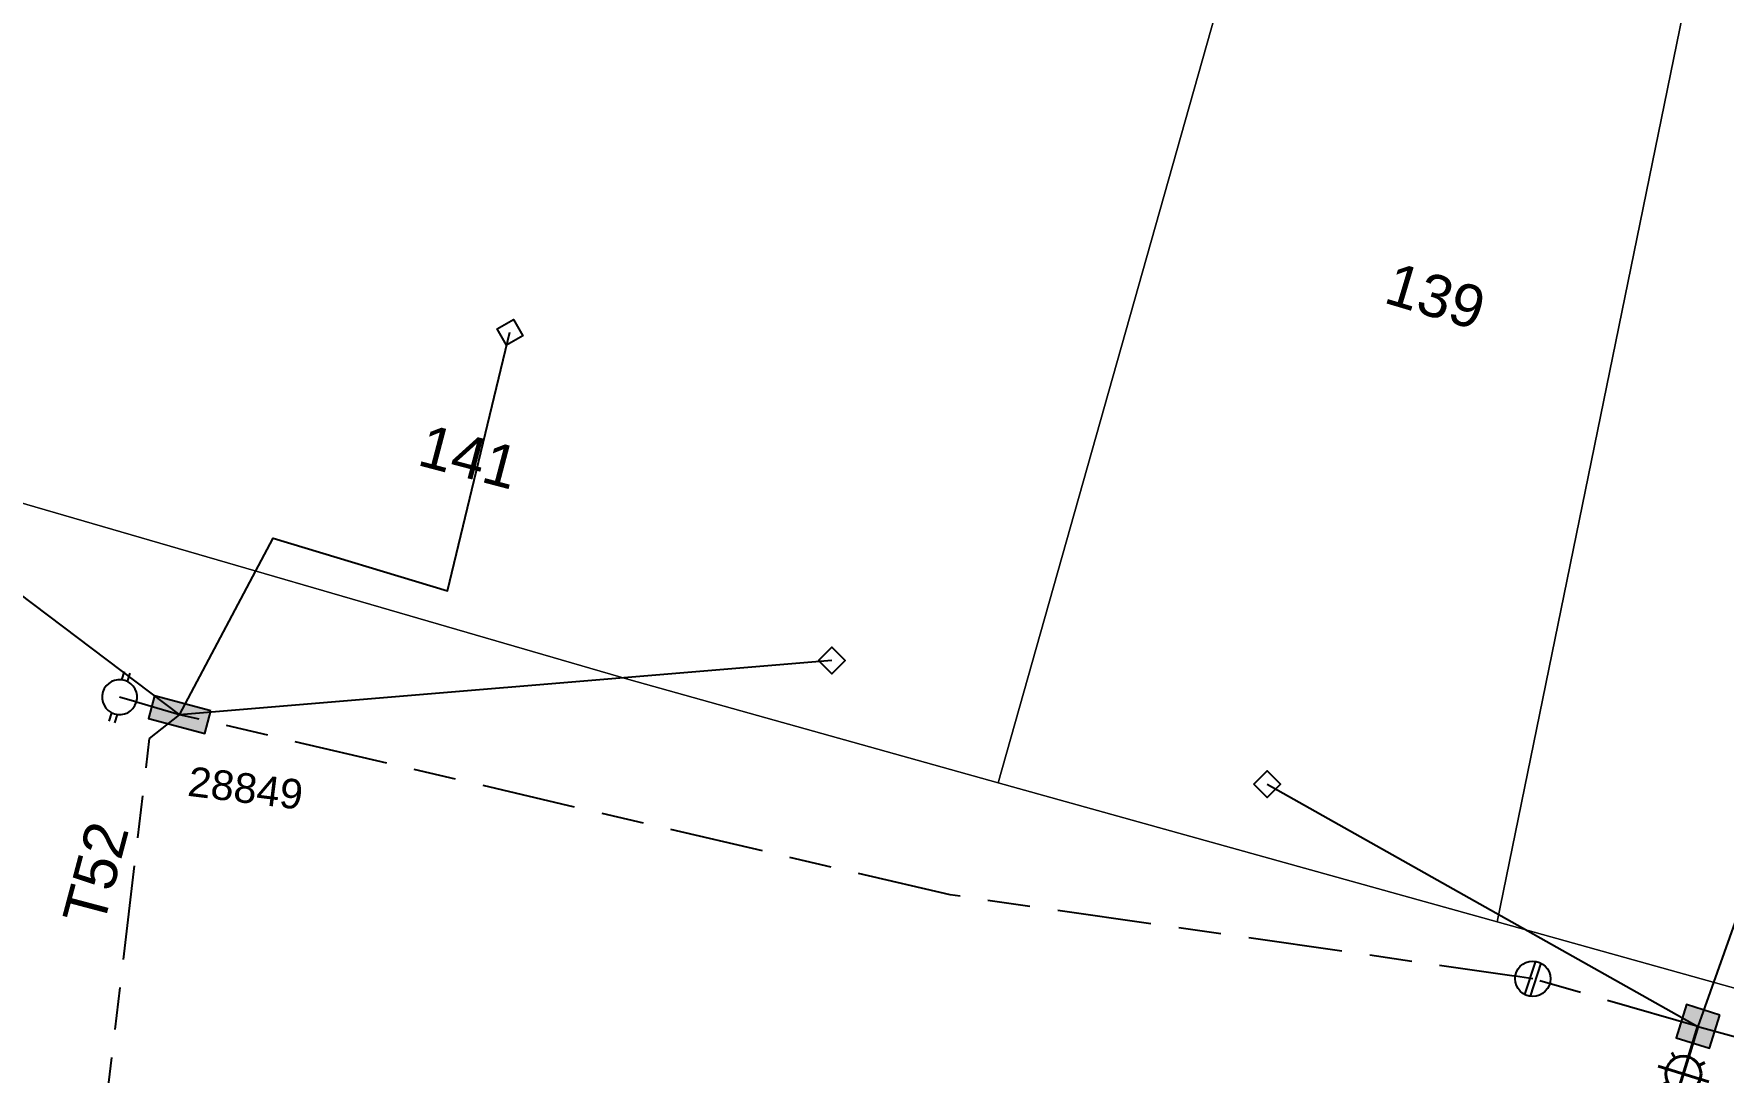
# Model space of a CAD drawing. Header units: metres. Extents: x 287062 to 288920, y 6261941 to 6263050.
# Drawn here: x 287833.4 to 287905.2, y 6262511.6 to 6262555.7 of the extents above; entities that cross this region are included whole.
import ezdxf
from ezdxf.enums import TextEntityAlignment as Align

# ---------------------------------------------------------------- set-up
doc = ezdxf.new("R2010")
doc.units = ezdxf.units.M
doc.linetypes.add('Cable Exist UG', pattern=[8.2, 4, -1.2, 1.8, -1.2])
doc.layers.get('0').update_dxf_attribs({"color": 6})
doc.layers.add('Cadastre Land Parcels_SP_EXT', color=9, linetype='Continuous', lineweight=5)
doc.layers.add('Cadastre Roads_SP_EXT', color=9, linetype='Continuous', lineweight=5)
for name, color, linetype in [('Equip_LV_EXT', 7, 'Continuous'), ('Equip_SP_SL_EXT', 7, 'Continuous'), ('Mains_LV_EXT', 7, 'Continuous'), ('Services_SP_EXT', 7, 'Continuous'), ('SupportsUG_SP_LV_EXT', 7, 'Continuous'), ('SupportsUG_SP_LV_SL_EXT', 7, 'Continuous')]:
    doc.layers.add(name, color=color, linetype=linetype)
doc.styles.add('COLUMN_LABEL', font='arial.ttf')
doc.styles.add('iecARIAL', font='arial.ttf', dxfattribs={"height": 2})
doc.styles.add('POLE_LABEL', font='arial.ttf')
doc.styles.get("Standard").update_dxf_attribs({"font": 'arial.ttf'})

# ---------------------------------------------------------------- blocks, each defined once
blk = doc.blocks.new('COLUMN_EXT')
blk.add_hatch(color=256).paths.add_polyline_path([(-1.49, 1.48), (-1.49, -1.49), (1.48, -1.49), (1.48, 1.48)])
blk.add_lwpolyline([(-1.49, -1.49), (1.48, -1.49), (1.48, 1.48), (-1.49, 1.48)], close=True)
for tag, height, style, flags, p in [('ASSET_NUM', 2.5, 'COLUMN_LABEL', 8, (2, 2)), ('STRUCTURE_PLANT_NUMBER', 0.2, 'POLE_LABEL', 9, (1.81, 0.03)), ('STREET_CODE', 0.2, 'COLUMN_LABEL', 9, (1.81, -0.2))]:
    blk.add_attdef(tag, text='', height=height, dxfattribs=dict(style=style, flags=flags)).set_placement(p, align=Align.MIDDLE_LEFT)
at = {"flags": 9}
for tag, p in [('COLUMN_TYPE', (1.81, -0.4)), ('OWNED_BY', (1.81, -0.6)), ('STATE', (1.81, -0.8)), ('USAGE', (1.81, -1)), ('LEGEND', (1.81, -1.2)), ('LOCATION', (1.81, -1.4)), ('STREETNAME', (1.81, -1.6)), ('SUBURB', (1.81, -1.8)), ('NOTES', (1.81, -2))]:
    blk.add_attdef(tag, text='', height=0.2, dxfattribs=at).set_placement(p, align=Align.MIDDLE_LEFT)
at = {"flags": 1}
blk.add_attdef('Z', (1.81, -2.35), '', height=0.2, dxfattribs=at)
blk = doc.blocks.new('PILLAR_EXT')
blk.add_hatch(color=256).paths.add_polyline_path([(-2.475, 0.99), (-2.475, -0.99), (2.475, -0.99), (2.475, 0.99)])
blk.add_lwpolyline([(-2.475, -0.99), (2.475, -0.99), (2.475, 0.99), (-2.475, 0.99)], close=True)
at = {"style": 'iecARIAL', "flags": 8}
blk.add_attdef('ASSET_NUM', (1.5, 3.5), '', height=2.5, dxfattribs=at)
for tag, p, flags in [('OWNED_BY', (0, -0.2), 9), ('STATE', (0, -0.4), 9), ('SUPPORT_TYPE', (0, -0.6), 9), ('USAGE', (0, -0.8), 9), ('LEGEND', (0, -1), 9), ('LOCATION', (0, -1.2), 9), ('NOTES', (0, -1.4), 9), ('PARENT', (0, -1.6), 9), ('STREETNAME', (0, -1.8), 9), ('SUBURB', (0, -2), 1)]:
    blk.add_attdef(tag, p, '', height=0.2, dxfattribs=dict(flags=flags))
blk = doc.blocks.new('SL_LANTERN_EXT')
at = {"lineweight": 40}
for p, q in [((0, 1.97), (0, 6.47)), ((-1.46, 5.68), (-1.06, 5.28)), ((1.46, 5.68), (1.06, 5.28)), ((-2.25, 4.22), (2.25, 4.22)), ((-1.46, 2.76), (-1.06, 3.16)), ((1.46, 2.76), (1.06, 3.16)), ((0, 0), (0, 2.72))]:
    blk.add_line(p, q, dxfattribs=at)
blk.add_circle((0, 4.22), 1.5, dxfattribs=at)
at = {"style": 'iecARIAL', "flags": 8}
blk.add_attdef('ASSET_NUM', (1.5, 1.5), '', height=2.5, dxfattribs=at)
for tag, p, height, flags in [('CONSTRUCTED_VOLTAGE', (0.98, -0.65), 0.2, 9), ('CONTROL_TYPE', (0.98, -0.85), 0.2, 9), ('LANTERN_PURPOSE', (0.98, -1.05), 0.2, 9), ('LANTERN_TYPE', (0.98, -1.25), 0.2, 9), ('NO_PHASES', (0.98, -1.45), 0.2, 9), ('LNUMBER', (2.18, -3.25), 2.5, 8), ('OPERATING_VOLTAGE', (0.98, -1.65), 0.2, 9), ('ORIENTATION', (0.98, -1.85), 0.2, 9), ('OWNED_BY', (0.98, -2.05), 0.2, 9), ('STATE', (0.98, -2.25), 0.2, 9), ('USAGE', (0.98, -2.45), 0.2, 9), ('CEXIST', (0.98, -2.65), 0.2, 9), ('CNEW', (0.98, -2.85), 0.2, 9), ('CNUMBER', (0.98, -3.05), 0.2, 9), ('CREMOVE', (0.98, -3.25), 0.2, 9), ('CREPLACE', (0.98, -3.45), 0.2, 9), ('LKINGHEIGHT', (0.98, -3.65), 0.2, 9), ('LBRACKET', (0.98, -3.85), 0.2, 9), ('LBRACKETVOCAB', (0.98, -4.05), 0.2, 9), ('LCATEGORY', (0.98, -4.25), 0.2, 9), ('LCHARGE1', (0.98, -4.45), 0.2, 9), ('LCHARGE1PERCENT', (0.98, -4.65), 0.2, 9), ('LCHARGE2', (0.98, -4.85), 0.2, 9), ('LCHARGE2PERCENT', (0.98, -5.05), 0.2, 9), ('LCHARGE3', (0.98, -5.25), 0.2, 9), ('LCHARGE3PERCENT', (0.98, -5.45), 0.2, 9), ('LEXIST', (0.98, -5.65), 0.2, 9), ('LLAMP', (0.98, -5.85), 0.2, 9), ('LLAMPVOCAB', (0.98, -6.05), 0.2, 9), ('LMAST', (0.98, -6.25), 0.2, 9), ('LMASTVOCAB', (0.98, -6.45), 0.2, 9), ('LNEW', (0.98, -6.65), 0.2, 9), ('LANTNUMBER', (0.98, -6.85), 0.2, 9), ('LOUTREACH', (0.98, -7.25), 0.2, 9), ('LOUTREACHVOCAB', (0.98, -7.45), 0.2, 9), ('LRATECODE', (0.98, -7.65), 0.2, 9), ('LREMOVE', (0.98, -7.85), 0.2, 9), ('LREPLACE', (0.98, -8.05), 0.2, 9), ('LTYPE', (0.98, -8.25), 0.2, 9), ('LTYPEVOCAB', (0.98, -8.45), 0.2, 9), ('LEGEND', (0.98, -8.65), 0.2, 9), ('STREETNAME', (0.98, -9.25), 0.2, 9), ('SUBURB', (0.98, -9.45), 0.2, 1), ('LOCATION', (0.98, -8.85), 0.2, 9), ('NOTES', (0.98, -9.05), 0.2, 9)]:
    blk.add_attdef(tag, p, '', height=height, dxfattribs=dict(flags=flags))
blk = doc.blocks.new('CCP_EXT')
at = {"flags": 9}
for tag, p in [('USAGE', (0, -1.2)), ('LEGEND', (0, -1.4)), ('STATE', (0, -1.8)), ('LIFE_SUPPORT', (0, -1.6)), ('NOTES', (0, -2))]:
    blk.add_attdef(tag, text='', height=0.2, dxfattribs=at).set_placement(p, align=Align.MIDDLE_LEFT)
blk.add_wipeout([(0, 0.566), (0.566, 0), (0, -0.566), (-0.566, 0)])
blk.add_lwpolyline([(-0.566, 0), (0, 0.566), (0.566, 0), (0, -0.566), (-0.566, 0)])
at = {"flags": 1}
blk.add_attdef('Z', (0, 0), '', height=0.2, dxfattribs=at)
at = {"flags": 9}
for tag, p in [('CCP_TYPE', (0, 0)), ('OPERATING_VOLTAGE', (0, -0.6)), ('ORIENTATION', (0, -0.8)), ('CONSTRUCTED_VOLTAGE', (0, -0.2)), ('NO_PHASES', (0, -0.4)), ('OWNED_BY', (0, -1))]:
    blk.add_attdef(tag, text='', height=0.2, dxfattribs=at).set_placement(p, align=Align.MIDDLE_LEFT)
blk = doc.blocks.new('LV_UG_LINKS_OPEN_EXT')
for p, q in [((-0.25, 1.47), (-0.25, 2.22)), ((0.25, 1.47), (0.25, 2.22)), ((-0.25, -1.47), (-0.25, -2.22)), ((0.25, -1.47), (0.25, -2.22))]:
    blk.add_line(p, q)
at = {"flags": 9}
for tag, p in [('ACTUAL_STATUS', (0, 0)), ('CONSTRUCTED_VOLTAGE', (0, -0.2)), ('OPERATING_VOLTAGE', (0, -0.6)), ('ORIENTATION', (0, -0.8)), ('STATE', (0, -1)), ('SWITCH_TYPE', (0, -1.2)), ('NO_PHASES', (0, -0.4)), ('USAGE', (0, -1.4)), ('NOTES', (0, -1.6))]:
    blk.add_attdef(tag, text='', height=0.2, dxfattribs=at).set_placement(p, align=Align.MIDDLE_LEFT)
at = {"flags": 1}
blk.add_attdef('Z', (0, 0), '', height=0.2, dxfattribs=at)
blk.add_wipeout([(-0.25, 1.47), (-0.43, 1.43), (-0.61, 1.36), (-0.77, 1.28), (-0.93, 1.17), (-1.07, 1.05), (-1.19, 0.9), (-1.29, 0.75), (-1.38, 0.58), (-1.44, 0.4), (-1.48, 0.22), (-1.49, 0.03), (-1.49, -0.16), (-1.45, -0.34), (-1.4, -0.52), (-1.32, -0.69), (-1.23, -0.85), (-1.11, -1), (-0.98, -1.13), (-0.83, -1.24), (-0.66, -1.34), (-0.49, -1.41), (-0.31, -1.46), (-0.13, -1.49), (0.06, -1.49), (0.25, -1.47), (0.43, -1.43), (0.61, -1.36), (0.77, -1.28), (0.93, -1.17), (1.07, -1.05), (1.19, -0.9), (1.29, -0.75), (1.38, -0.58), (1.44, -0.4), (1.48, -0.22), (1.49, -0.03), (1.49, 0.16), (1.45, 0.34), (1.4, 0.52), (1.32, 0.69), (1.23, 0.85), (1.11, 1), (0.98, 1.13), (0.83, 1.24), (0.66, 1.34), (0.49, 1.41), (0.31, 1.46), (0.13, 1.49), (-0.06, 1.49)])
blk.add_lwpolyline([(0, -1.49, 1), (0, 1.49, 1)], format="xyb", close=True)
blk = doc.blocks.new('LV_UG_LINKS_CLOSED_EXT')
blk.add_wipeout([(-1.06, 1.06), (-1.18, 0.92), (-1.29, 0.76), (-1.37, 0.59), (-1.43, 0.42), (-1.48, 0.23), (-1.49, 0.05), (-1.49, -0.14), (-1.46, -0.33), (-1.41, -0.51), (-1.33, -0.68), (-1.24, -0.84), (-1.12, -0.99), (-0.99, -1.12), (-0.84, -1.24), (-0.68, -1.33), (-0.51, -1.41), (-0.33, -1.46), (-0.14, -1.49), (0.05, -1.49), (0.23, -1.48), (0.42, -1.43), (0.59, -1.37), (0.76, -1.29), (0.92, -1.18), (1.06, -1.06), (1.18, -0.92), (1.29, -0.76), (1.37, -0.59), (1.43, -0.42), (1.48, -0.23), (1.49, -0.05), (1.49, 0.14), (1.46, 0.33), (1.41, 0.51), (1.33, 0.68), (1.24, 0.84), (1.12, 0.99), (0.99, 1.12), (0.84, 1.24), (0.68, 1.33), (0.51, 1.41), (0.33, 1.46), (0.14, 1.49), (-0.05, 1.49), (-0.23, 1.48), (-0.42, 1.43), (-0.59, 1.37), (-0.76, 1.29), (-0.92, 1.18)])
for p, q in [((-0.25, -1.48), (-0.25, 1.48)), ((0.25, -1.48), (0.25, 1.48))]:
    blk.add_line(p, q)
blk.add_circle((0, 0), 1.5)
at = {"flags": 9}
for tag, p in [('ACTUAL_STATUS', (0, 0)), ('CONSTRUCTED_VOLTAGE', (0, -0.2)), ('OPERATING_VOLTAGE', (0, -0.6)), ('ORIENTATION', (0, -0.8)), ('STATE', (0, -1)), ('SWITCH_TYPE', (0, -1.2)), ('NO_PHASES', (0, -0.4)), ('USAGE', (0, -1.4)), ('NOTES', (0, -1.6))]:
    blk.add_attdef(tag, text='', height=0.2, dxfattribs=at).set_placement(p, align=Align.MIDDLE_LEFT)
at = {"flags": 1}
blk.add_attdef('Z', (0, 0), '', height=0.2, dxfattribs=at)

msp = doc.modelspace()

# ---------------------------------------------------------------- linework, layer by layer
at = {"layer": 'Cadastre Land Parcels_SP_EXT', "linetype": 'Continuous'}
for points in [[(287887.935, 6262571.909), (287872.19, 6262579.677), (287858.185, 6262586.826), (287843.94, 6262594.07), (287830.871, 6262597.461), (287801.273, 6262604.684), (287795.21, 6262555.899), (287808.325, 6262547.146), (287823.836, 6262539.64), (287830.19, 6262536.566), (287858.666, 6262528.291), (287874.379, 6262523.909), (287887.935, 6262571.909)], [(287895.594, 6262517.992), (287904.906, 6262563.539), (287887.935, 6262571.909), (287874.379, 6262523.909), (287895.594, 6262517.992)], [(287915.116, 6262512.546), (287921.843, 6262555.591), (287904.906, 6262563.539), (287895.594, 6262517.992), (287915.116, 6262512.546)]]:
    msp.add_lwpolyline(points, close=True, dxfattribs=at)
at = {"layer": 'Mains_LV_EXT', "linetype": 'Cable Exist UG'}
msp.add_lwpolyline([(287904.125, 6262513.548), (287910.838, 6262511.685)], dxfattribs=at)
at = {"layer": 'Services_SP_EXT'}
msp.add_lwpolyline([(287905.767, 6262518.16), (287904.125, 6262513.548)], dxfattribs=at)

# ---------------------------------------------------------------- block references
at = {"layer": 'Equip_SP_SL_EXT', "xscale": 0.5, "yscale": 0.5, "zscale": 0.5, "rotation": 162.9750375167292}
msp.add_blockref('SL_LANTERN_EXT', (287904.125, 6262513.548), dxfattribs=at)
at = {"layer": 'SupportsUG_SP_LV_EXT', "xscale": 0.5, "yscale": 0.5, "zscale": 0.5, "rotation": 165.0355584951552}
msp.add_blockref('PILLAR_EXT', (287839.573, 6262526.802), dxfattribs=at)
at = {"layer": 'SupportsUG_SP_LV_SL_EXT', "xscale": 0.5, "yscale": 0.5, "zscale": 0.5, "rotation": 162.5235476592311}
msp.add_blockref('COLUMN_EXT', (287904.125, 6262513.548), dxfattribs=at)

# ---------------------------------------------------------------- texts
at = {"layer": 'Cadastre Land Parcels_SP_EXT'}
for s, rotation, p in [('139', 343.34387, (287890.704, 6262544.337)), ('141', 345.26596, (287849.62, 6262537.428))]:
    msp.add_text(s, height=1.8, rotation=rotation, dxfattribs=at).set_placement(p)
at = {"layer": 'Mains_LV_EXT'}
msp.add_text('T52', height=1.8, rotation=75.14403, dxfattribs=at).set_placement((287836.321, 6262517.735))
at = {"layer": 'SupportsUG_SP_LV_SL_EXT'}
msp.add_text('28849', height=1.26, rotation=352.95797, dxfattribs=at).set_placement((287839.872, 6262523.358))

# ---------------------------------------------------------------- next in the draw order: block references
at = {"layer": 'Services_SP_EXT', "rotation": 75.14423329664396}
msp.add_blockref('CCP_EXT', (287853.62, 6262543.057), dxfattribs=at)
at = {"layer": 'Services_SP_EXT'}
for p in [(287867.301, 6262529.101), (287885.81, 6262523.853)]:
    msp.add_blockref('CCP_EXT', p, dxfattribs=at)

# ---------------------------------------------------------------- next in the draw order: linework, layer by layer
at = {"layer": 'Cadastre Roads_SP_EXT', "linetype": 'Continuous'}
msp.add_lwpolyline([(288022.971, 6262484.913), (287972.701, 6262497.142), (287949.761, 6262501.301), (287946.348, 6262502.215), (287945.782, 6262503.992), (287915.116, 6262512.546), (287895.594, 6262517.992), (287874.379, 6262523.909), (287858.666, 6262528.291), (287830.19, 6262536.566), (287823.836, 6262539.64), (287808.325, 6262547.146), (287795.21, 6262555.899), (287786.158, 6262533.978), (287777.833, 6262513.814)], dxfattribs=at)
at = {"layer": 'Services_SP_EXT'}
for points in [[(287839.573, 6262526.802), (287843.547, 6262534.3), (287850.968, 6262532.06), (287853.619, 6262543.057)], [(287867.301, 6262529.101), (287839.573, 6262526.802)]]:
    msp.add_lwpolyline(points, dxfattribs=at)

# ---------------------------------------------------------------- next in the draw order: block references
at = {"layer": 'Equip_LV_EXT', "xscale": 0.5, "yscale": 0.5, "zscale": 0.5}
for name, p, rotation in [('LV_UG_LINKS_OPEN_EXT', (287837.023, 6262527.547), 162.5425554665638), ('LV_UG_LINKS_CLOSED_EXT', (287897.104, 6262515.575), 161.8352709629772)]:
    msp.add_blockref(name, p, dxfattribs=dict(at, rotation=rotation))

# ---------------------------------------------------------------- next in the draw order: linework, layer by layer
at = {"layer": 'Mains_LV_EXT', "linetype": 'Cable Exist UG'}
for points in [[(287839.573, 6262526.802), (287837.023, 6262527.547)], [(287836.217, 6262508.258), (287838.295, 6262525.787), (287839.573, 6262526.802)], [(287897.104, 6262515.575), (287872.338, 6262519.14), (287839.573, 6262526.802)], [(287904.125, 6262513.548), (287897.104, 6262515.575)]]:
    msp.add_lwpolyline(points, dxfattribs=at)
at = {"layer": 'Services_SP_EXT'}
for points in [[(287810.955, 6262548.409), (287839.573, 6262526.802)], [(287885.81, 6262523.853), (287904.125, 6262513.548)]]:
    msp.add_lwpolyline(points, dxfattribs=at)

doc.saveas('drawing.dxf')
